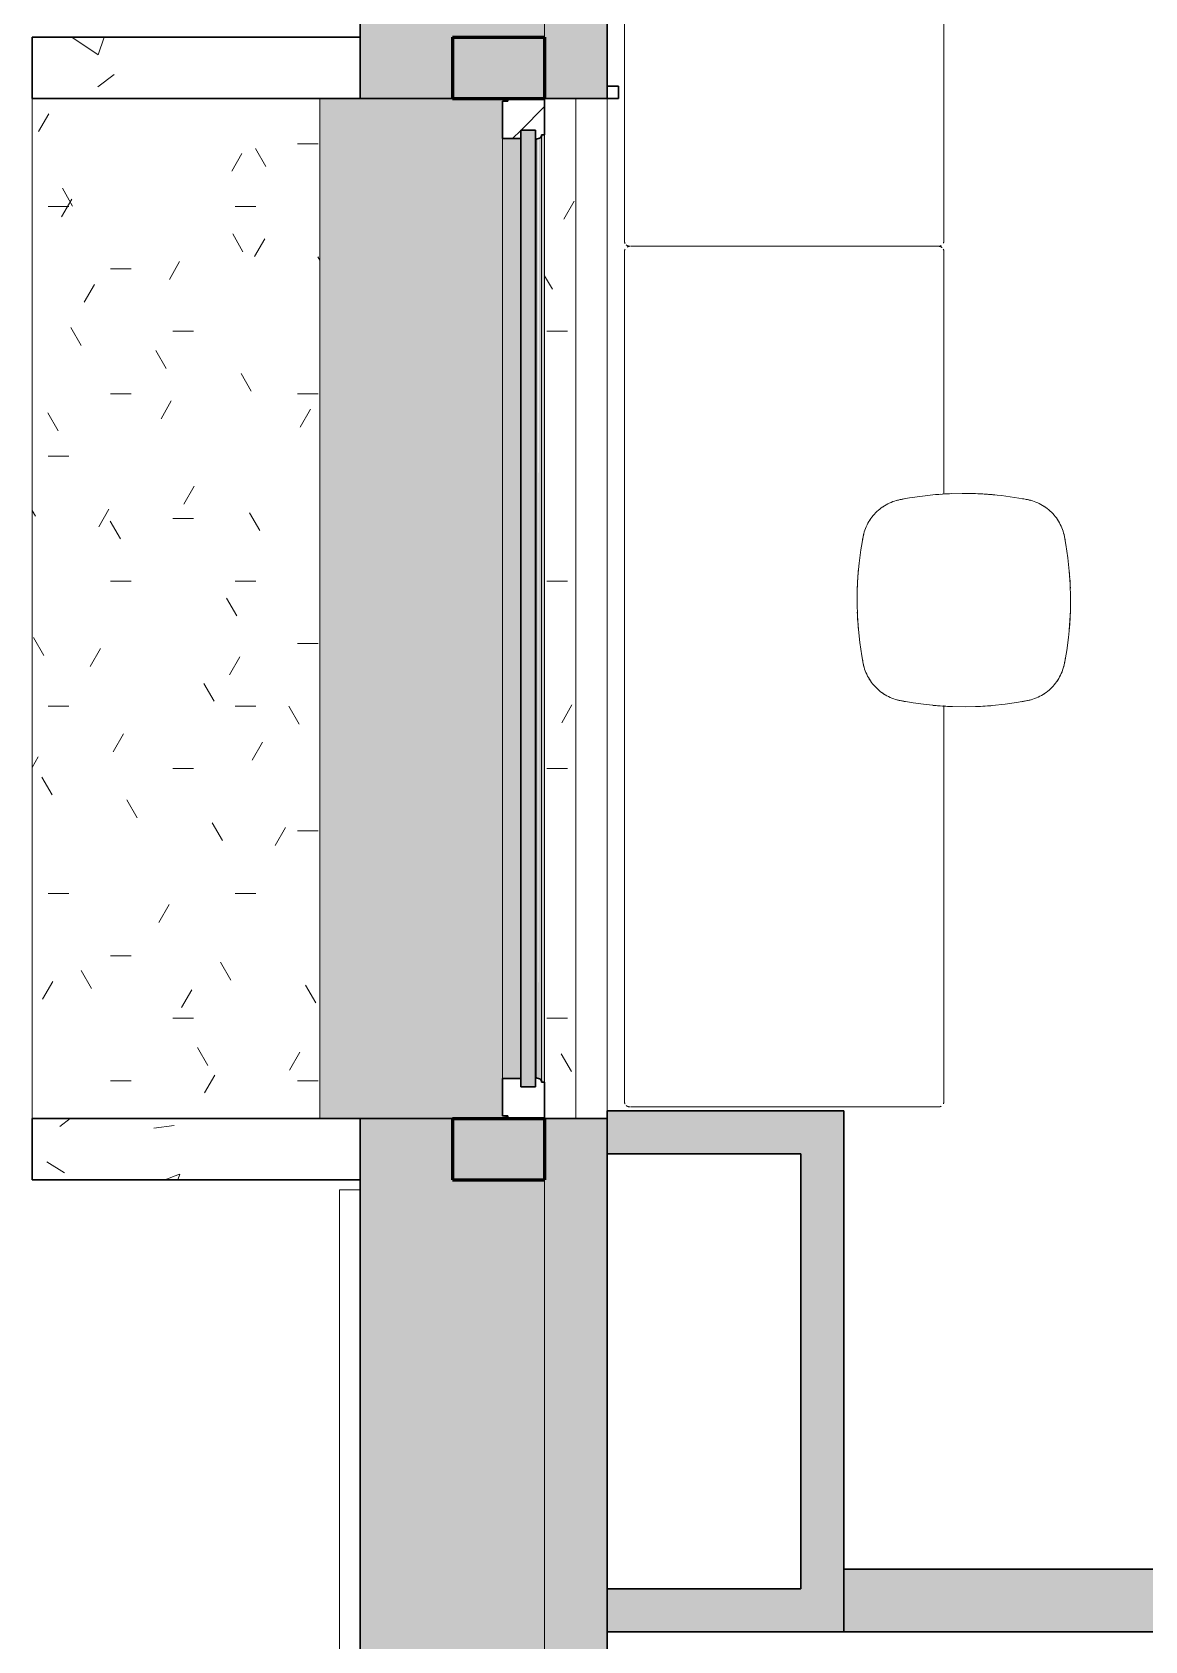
# Model space of a CAD drawing. Header units: millimetres. Extents: x 79795 to 317870, y -36033 to 97293.
# Drawn here: x 155927 to 157737, y 25941 to 28557 of the extents above; entities that cross this region are included whole.
import ezdxf

# ---------------------------------------------------------------- set-up
doc = ezdxf.new("R2010")
doc.units = ezdxf.units.MM
doc.header["$MEASUREMENT"] = 0
for name, color, linetype, lineweight in [('CSM-STL-XX-ZZ-M3-A-XXXX-00001_detached _19_04_21__rvt-1-Level 4$0$A-GLAZ', 7, 'CONTINUOUS', 9), ('CSM-STL-XX-ZZ-M3-A-XXXX-00001_detached _19_04_21__rvt-1-Level 4$0$A-GLAZ-CURT', 7, 'CONTINUOUS', 9), ('CSM-STL-XX-ZZ-M3-A-XXXX-00001_detached _19_04_21__rvt-1-Level 4$0$A-WALL', 7, 'CONTINUOUS', 9), ('CSM-STL-XX-ZZ-M3-A-XXXX-00001_detached _19_04_21__rvt-1-Level 4$0$A-WALL-PATT', 7, 'CONTINUOUS', 9), ('CSM-STL-XX-ZZ-M3-A-XXXX-00001_detached _19_04_21__rvt-1-Level 4$0$I-WALL', 7, 'CONTINUOUS', 9), ('CSM-STL-XX-ZZ-M3-A-XXXX-00001_detached _19_04_21__rvt-1-Level 4$0$S-COLS-SYMB', 171, 'CONTINUOUS', 70), ('I-FURN', 8, 'CONTINUOUS', 9)]:
    doc.layers.add(name, color=color, linetype=linetype, lineweight=lineweight)

msp = doc.modelspace()

# ---------------------------------------------------------------- hatches: boundary and pattern name
at = {"layer": 'CSM-STL-XX-ZZ-M3-A-XXXX-00001_detached _19_04_21__rvt-1-Level 4$0$A-GLAZ'}
h = msp.add_hatch(dxfattribs=at)
h.set_pattern_fill('FP_5', color=256, angle=90, style=0, pattern_type=2)
h.set_pattern_definition([(50, (147271.8, -12772.7), (728.7365, -63.756), [76.2, -838.2]), (355, (147271.8, -12772.7), (-140.972, 764.228), [60.96, -670.56]), (100.451, (147332.5, -12778), (587.77, 700.467), [64.76, -712.36]), (46.184, (147271.8, -12569.5), (1084.316, -168.171), [114.3, -1257.3]), (96.636, (147362.1, -12583.5), (949.61, 989.71), [97.14, -1068.54]), (351.184, (147271.8, -12569.5), (949.62, 989.7), [91.44, -1005.84]), (21, (147373.4, -12620.3), (606.458, -409.0606), [76.2, -838.2]), (326, (147373.4, -12620.3), (247.208, 736.753), [60.96, -670.56]), (71.451, (147423.9, -12654.4), (853.668, 327.685), [64.76, -712.36]), (37.5, (147271.8, -12772.7), (12.3547, 338.2201), [33.528, -628.904, 33.528, -647.192, -673.1]), (37.5, (147271.8, -12772.7), (12.3547, 338.2201), [-1343.152, 33.528, -639.572]), (7.5, (147271.8, -12772.7), (267.279, 400.722), [33.528, -354.584, 33.528, -870.204]), (7.5, (147271.8, -12772.7), (267.279, 400.722), [-421.64, -613.664, 33.528, -223.012]), (327.5, (147045.22, -12772.7), (542.3633, -22.9153), [33.528, -220.472, 33.528, -1810.512]), (327.5, (147045.22, -12772.7), (542.3633, -22.9153), [-287.528, -758.952, 33.528, -1018.032]), (317.5, (146943.6, -12772.7), (592.517, 101.707), [33.528, -296.672, 33.528, -1239.52]), (317.5, (146943.6, -12772.7), (592.517, 101.707), [-363.728, -492.76, 33.528, -713.232])])
h.paths.add_polyline_path([(156460.8, 26690.3), (156460.8, 26790.3), (155926.8, 26790.3), (155926.8, 26690.3), (156195.2, 26690.3)], flags=0)
h.paths.add_polyline_path([(156862.8, 28449.3), (156880.8, 28449.3), (156880.8, 28469.3), (156862.8, 28469.3), (156862.8, 28450.2)], flags=0)
h.paths.add_polyline_path([(156460.8, 28449.3), (156460.8, 28549.3), (155926.8, 28549.3), (155926.8, 28449.3), (156195.2, 28449.3)], flags=0)
h = msp.add_hatch(dxfattribs=at)
h.set_pattern_fill('FP_6', color=256, angle=90, style=0, pattern_type=2)
h.set_pattern_definition([(2e-15, (147026.07, -12772.71), (405.753, 101.6), [33.475, -270.84, 33.475, -1893.852]), (2e-15, (147026.07, -12772.71), (405.753, 101.6), [-337.789, -270.84, 33.475, -575.155, -1014.382]), (2e-15, (147026.07, -12772.71), (405.753, 101.6), [-1217.259, 33.475, -270.84, 33.475, -676.593]), (2e-15, (147026.07, -12772.71), (405.753, 101.6), [-1555.048, -169.402, 33.475, -473.717]), (119.96, (147178.23, -12721.91), (-290.72222, 301.15472), [33.515, -271.164, -1929.632]), (119.96, (147178.23, -12721.91), (-290.72222, 301.15472), [-304.679, 33.515, -271.164, -1624.953]), (119.96, (147178.23, -12721.91), (-290.72222, 301.15472), [-609.358, 33.515, -575.843, -1015.596]), (119.96, (147178.23, -12721.91), (-290.72222, 301.15472), [-1218.715, 33.515, -271.164, -710.917]), (119.96, (147178.23, -12721.91), (-290.72222, 301.15472), [-1523.394, 33.515, -169.605, -507.798]), (119.96, (147178.23, -12721.91), (-290.72222, 301.15472), [-1726.513, 33.515, -474.283]), (240.04, (147228.95, -12518.71), (-115.02446, -402.75357), [33.515, -271.164, -1929.632]), (240.04, (147228.95, -12518.71), (-115.02446, -402.75357), [-304.679, 33.515, -271.164, -1624.953]), (240.04, (147228.95, -12518.71), (-115.02446, -402.75357), [-609.358, 33.515, -575.843, -1015.596]), (240.04, (147228.95, -12518.71), (-115.02446, -402.75357), [-1218.715, 33.515, -271.164, -710.917]), (240.04, (147228.95, -12518.71), (-115.02446, -402.75357), [-1523.394, 33.515, -169.605, -507.798]), (240.04, (147228.95, -12518.71), (-115.02446, -402.75357), [-1726.513, 33.515, -474.283])])
h.paths.add_polyline_path([(156701, 26790.3), (156701, 26794.6), (156698.7, 26794.6), (156699, 26790.3)], flags=0)
h.paths.add_polyline_path([(156811.8, 26790.3), (156811.8, 28449.3), (156760.8, 28449.3), (156760.8, 26790.3), (156793.2, 26790.3)], flags=0)
h.paths.add_polyline_path([(156195.2, 26790.3), (156395, 26790.3), (156395, 28449.3), (155926.8, 28449.3), (155926.8, 26790.3)], flags=0)
h.paths.add_polyline_path([(156698.7, 28445), (156701, 28445), (156701, 28449.3), (156698.7, 28449.3)], flags=0)
for points in [[(156460.8, 26790.3), (156696.6, 26790.3), (156696.6, 26794.6), (156692, 26794.6), (156692, 28445), (156696.6, 28445), (156696.6, 28449.3), (156395, 28449.3), (156395, 26790.3)], [(156745.9, 26841.5), (156745.9, 28398.1), (156721.9, 28398.1), (156721.9, 26841.5)], [(156692, 26855.5), (156721.9, 26855.5), (156721.9, 28384.1), (156692, 28384.1), (156692, 27059.7)], [(156750.9, 26855.3), (156749.9, 28384.1), (156747, 28382.9), (156747, 26856.8), (156749.9, 26855.5)], [(156755.8, 26851.1), (156755.4, 28387.3), (156752.3, 28384.6), (156750.9, 28383.9), (156750.9, 26855.3), (156754.6, 26853.5), (156755.4, 26852.4)], [(156755.8, 26849.5), (156760.8, 26849.5), (156760.8, 28390.1), (156755.8, 28390.1), (156755.8, 26851.1)]]:
    msp.add_hatch(color=256, dxfattribs=at).paths.add_polyline_path(points, flags=0)
h = msp.add_hatch(dxfattribs=at)
h.set_pattern_fill('FP_7', color=256, angle=90, style=0, pattern_type=2)
h.set_pattern_definition([(45, (147271.8, -12772.7), (-178.2022, 178.2022), []), (45, (147450, -12772.7), (-178.2022, 178.2022), [126.008, -63.004])])
h.paths.add_polyline_path([(156701, 26790.3), (156760.8, 26790.3), (156760.8, 26849.5), (156755.8, 26849.5), (156754.1, 26854), (156745.9, 26856.8), (156745.9, 26841.5), (156721.9, 26841.5), (156721.9, 26855.5), (156692, 26855.5), (156692, 26794.6), (156701, 26794.6)], flags=0)
h.paths.add_polyline_path([(156745.9, 28382.9), (156754.1, 28385.6), (156755.8, 28390.1), (156760.8, 28390.1), (156760.8, 28449.3), (156701, 28449.3), (156701, 28445), (156692, 28445), (156692, 28384.1), (156721.9, 28384.1), (156721.9, 28398.1), (156745.9, 28398.1)], flags=0)
h = msp.add_hatch(color=256, dxfattribs=at)
h.paths.add_polyline_path([(156696.6, 26790.3), (156698.7, 26790.3), (156698.7, 26794.6), (156696.6, 26794.6)], flags=0)
h.paths.add_polyline_path([(156698.7, 28445), (156698.7, 28449.3), (156696.6, 28449.3), (156696.6, 28445)], flags=0)
h = msp.add_hatch(color=256, dxfattribs=at)
h.paths.add_polyline_path([(156755.8, 26849.5), (156755.4, 26852.4), (156755.4, 26850.7)], flags=0)
h.paths.add_polyline_path([(156754.1, 28385.7), (156755.8, 28388.6), (156754.7, 28387.3), (156754.3, 28386.1)], flags=0)
at = {"layer": 'CSM-STL-XX-ZZ-M3-A-XXXX-00001_detached _19_04_21__rvt-1-Level 4$0$A-WALL-PATT'}
h = msp.add_hatch(color=256, dxfattribs=at)
h.paths.add_polyline_path([(156460.8, 9267.3), (156760.8, 9267.3), (156759.8, 13645.3), (156460.8, 13645.3), (156460.8, 9698)], flags=0)
h.paths.add_polyline_path([(156760.8, 14969.3), (156760.8, 16290.3), (156460.8, 16290.3), (156460.8, 14969.3), (156756.4, 14969.3)], flags=0)
h.paths.add_polyline_path([(156760.8, 25449.3), (156760.8, 26790.3), (156460.8, 26790.3), (156460.8, 25449.3)], flags=0)
h.paths.add_polyline_path([(156760.8, 28449.3), (156760.8, 34347.3), (156460.8, 34347.3), (156460.8, 28449.3)], flags=0)
for points in [[(156862.8, 28449.3), (156862.8, 34347.3), (156760.8, 34347.3), (156760.8, 28449.3), (156793.2, 28449.3)], [(156862.8, 26732.8), (157177.8, 26732.8), (157177.8, 26802.8), (156862.8, 26802.8)], [(157247.8, 25955.3), (157247.8, 26802.8), (157177.8, 26802.8), (157177.8, 25955.3)], [(156862.8, 25449.3), (156862.8, 26790.3), (156760.8, 26790.3), (156760.8, 25449.3), (156793.2, 25449.3)], [(161148.8, 25955.3), (161148.8, 26057.3), (157247.8, 26057.3), (157247.8, 25955.3), (160979.1, 25955.3)], [(157177.8, 25955.3), (157177.8, 26025.3), (156862.8, 26025.3), (156862.8, 25955.3)]]:
    msp.add_hatch(color=256, dxfattribs=at).paths.add_polyline_path(points, flags=0)

# ---------------------------------------------------------------- linework, layer by layer
at = {"layer": 'CSM-STL-XX-ZZ-M3-A-XXXX-00001_detached _19_04_21__rvt-1-Level 4$0$A-GLAZ', "lineweight": 30}
for p, q in [((156460.8, 28549.3), (155926.8, 28549.3)), ((155926.8, 28549.3), (155926.8, 28449.3)), ((155926.8, 28449.3), (156460.8, 28449.3)), ((156701, 28445), (156692, 28445)), ((156692, 28445), (156692, 28384.1)), ((156701, 28449.3), (156701, 28445)), ((156760.8, 28390.1), (156760.8, 28449.3)), ((156880.8, 28469.3), (156862.8, 28469.3)), ((156862.8, 28449.3), (156880.8, 28449.3)), ((156880.8, 28449.3), (156880.8, 28469.3)), ((156721.9, 28398.1), (156721.9, 26841.5)), ((156745.9, 28398.1), (156721.9, 28398.1)), ((156721.9, 28384.1), (156721.9, 28398.1)), ((156721.9, 28398.1), (156745.9, 28398.1)), ((156745.9, 26841.5), (156745.9, 28398.1)), ((156745.9, 28398.1), (156745.9, 28382.9)), ((156692, 28384.1), (156721.9, 28384.1)), ((156745.9, 28382.9), (156747, 28382.9)), ((156755.8, 28388.6), (156755.8, 28390.1)), ((156755.8, 28390.1), (156760.8, 28390.1)), ((156721.9, 26855.5), (156692, 26855.5)), ((156692, 26855.5), (156692, 26794.6)), ((156721.9, 26841.5), (156721.9, 26855.5)), ((156747, 26856.8), (156745.9, 26856.8)), ((156745.9, 26856.8), (156745.9, 26841.5)), ((156755.8, 26849.5), (156755.8, 26851.1)), ((156760.8, 26849.5), (156755.8, 26849.5)), ((156760.8, 26790.3), (156760.8, 26849.5)), ((156721.9, 26841.5), (156745.9, 26841.5)), ((156745.9, 26841.5), (156721.9, 26841.5)), ((156460.8, 26790.3), (155926.8, 26790.3)), ((155926.8, 26790.3), (155926.8, 26690.3)), ((156692, 26794.6), (156701, 26794.6)), ((156701, 26794.6), (156701, 26790.3)), ((155926.8, 26690.3), (156460.8, 26690.3))]:
    msp.add_line(p, q, dxfattribs=at)
at = {"layer": 'CSM-STL-XX-ZZ-M3-A-XXXX-00001_detached _19_04_21__rvt-1-Level 4$0$A-GLAZ'}
for p, q in [((155926.8, 26790.3), (155926.8, 28449.3)), ((156395, 26790.3), (156395, 28449.3)), ((156696.6, 28445), (156696.6, 28449.3)), ((156698.7, 28445), (156698.7, 28449.3)), ((156811.8, 28449.3), (156811.8, 26790.3)), ((156692, 26855.5), (156692, 28384.1)), ((156747, 26856.8), (156747, 28382.9)), ((156755.8, 28388.6), (156755.8, 28390.1)), ((156755.8, 26851.1), (156755.8, 28388.6)), ((156760.8, 28390.1), (156760.8, 26849.5)), ((156755.8, 26849.5), (156755.8, 26851.1)), ((156696.6, 26790.3), (156696.6, 26794.6)), ((156698.7, 26790.3), (156698.7, 26794.6))]:
    msp.add_line(p, q, dxfattribs=at)
at = {"layer": 'CSM-STL-XX-ZZ-M3-A-XXXX-00001_detached _19_04_21__rvt-1-Level 4$0$A-GLAZ', "lineweight": 30}
for centre, radius, start, end in [((156751.4, 28377), 7.4, 93.4261, 126.5739), ((156750.6, 28389.7), 5.36, 273.4261, 348.0476), ((156751.4, 26862.7), 7.4, 233.4261, 266.5739), ((156750.6, 26850), 5.36, 11.9524, 86.5739)]:
    msp.add_arc(centre, radius, start, end, dxfattribs=at)
at = {"layer": 'CSM-STL-XX-ZZ-M3-A-XXXX-00001_detached _19_04_21__rvt-1-Level 4$0$A-GLAZ'}
for points in [[(156747, 28382.9), (156747.3, 28383.2), (156747.7, 28383.4), (156748.2, 28383.6)], [(156748.2, 26856), (156747.7, 26856.2), (156747.3, 26856.5), (156747, 26856.8)]]:
    msp.add_open_spline(points, degree=3, dxfattribs=at)
for points, knots in [([(156750.9, 28384.3), (156751.4, 28384.4), (156752.1, 28384.5), (156752.8, 28384.8), (156753.2, 28385), (156753.4, 28385.1), (156753.5, 28385.2)], [0, 0, 0, 0, 0.2, 0.3, 0.35, 0.4, 0.4, 0.4, 0.4]), ([(156754.6, 28386.1), (156754.6, 28386.2), (156754.8, 28386.3), (156755, 28386.7), (156755.3, 28387.1), (156755.6, 28387.7), (156755.8, 28388.2), (156755.8, 28388.6)], [0.6, 0.6, 0.6, 0.6, 0.625, 0.7, 0.775, 0.85, 1, 1, 1, 1]), ([(156753.5, 26854.4), (156753.3, 26854.6), (156752.9, 26854.8), (156752.1, 26855.2), (156751.4, 26855.3), (156750.9, 26855.3)], [-0.4, -0.4, -0.4, -0.4, -0.3, -0.2, 0, 0, 0, 0]), ([(156755.8, 26851.1), (156755.7, 26851.5), (156755.5, 26852.2), (156755, 26853), (156754.8, 26853.4), (156754.6, 26853.5)], [-1, -1, -1, -1, -0.8, -0.7, -0.6, -0.6, -0.6, -0.6])]:
    msp.add_open_spline(points, degree=3, knots=knots, dxfattribs=at)
at = {"layer": 'CSM-STL-XX-ZZ-M3-A-XXXX-00001_detached _19_04_21__rvt-1-Level 4$0$A-GLAZ-CURT', "lineweight": 20}
for p, q in [((156426.8, 26674.3), (156426.8, 25565.3)), ((156460.8, 26674.3), (156426.8, 26674.3)), ((156460.8, 25565.3), (156460.8, 26674.3))]:
    msp.add_line(p, q, dxfattribs=at)
at = {"layer": 'CSM-STL-XX-ZZ-M3-A-XXXX-00001_detached _19_04_21__rvt-1-Level 4$0$A-WALL', "lineweight": 30}
for p, q in [((156460.8, 34347.3), (156460.8, 28449.3)), ((156460.8, 28449.3), (156760.8, 28449.3)), ((156460.8, 26790.3), (156460.8, 25449.3)), ((156760.8, 26790.3), (156460.8, 26790.3))]:
    msp.add_line(p, q, dxfattribs=at)
at = {"layer": 'CSM-STL-XX-ZZ-M3-A-XXXX-00001_detached _19_04_21__rvt-1-Level 4$0$A-WALL'}
for p, q in [((156760.8, 28449.3), (156760.8, 34347.3)), ((156760.8, 25449.3), (156760.8, 26790.3))]:
    msp.add_line(p, q, dxfattribs=at)
at = {"layer": 'CSM-STL-XX-ZZ-M3-A-XXXX-00001_detached _19_04_21__rvt-1-Level 4$0$I-WALL'}
for p, q in [((156760.8, 34347.3), (156760.8, 28449.3)), ((156862.8, 28449.3), (156862.8, 26802.8)), ((156760.8, 26790.3), (156760.8, 25449.3))]:
    msp.add_line(p, q, dxfattribs=at)
at = {"layer": 'CSM-STL-XX-ZZ-M3-A-XXXX-00001_detached _19_04_21__rvt-1-Level 4$0$I-WALL', "lineweight": 30}
for p, q in [((156862.8, 28449.3), (156862.8, 34245.3)), ((156760.8, 28449.3), (156862.8, 28449.3)), ((157177.8, 26802.8), (156862.8, 26802.8)), ((156862.8, 26802.8), (156862.8, 26732.8)), ((157247.8, 26802.8), (157177.8, 26802.8)), ((157247.8, 25955.3), (157247.8, 26802.8)), ((156862.8, 26790.3), (156760.8, 26790.3)), ((156862.8, 25449.3), (156862.8, 26790.3)), ((156862.8, 26732.8), (157177.8, 26732.8)), ((157177.8, 26732.8), (157177.8, 26025.3)), ((160720.5, 26057.3), (157247.8, 26057.3)), ((157247.8, 26057.3), (157247.8, 25955.3)), ((157177.8, 26025.3), (156862.8, 26025.3)), ((156862.8, 26025.3), (156862.8, 25955.3)), ((156862.8, 25955.3), (157177.8, 25955.3)), ((157177.8, 25955.3), (157247.8, 25955.3)), ((157247.8, 25955.3), (161148.8, 25955.3))]:
    msp.add_line(p, q, dxfattribs=at)
at = {"layer": 'CSM-STL-XX-ZZ-M3-A-XXXX-00001_detached _19_04_21__rvt-1-Level 4$0$S-COLS-SYMB', "lineweight": 60}
for p, q in [((156610.8, 28549.3), (156610.8, 28449.3)), ((156610.8, 28549.3), (156760.8, 28549.3)), ((156760.8, 28549.3), (156760.8, 28449.3)), ((156610.8, 28449.3), (156760.8, 28449.3)), ((156610.8, 26790.3), (156610.8, 26690.3)), ((156610.8, 26790.3), (156760.8, 26790.3)), ((156760.8, 26790.3), (156760.8, 26690.3)), ((156610.8, 26690.3), (156760.8, 26690.3))]:
    msp.add_line(p, q, dxfattribs=at)
at = {"layer": 'I-FURN'}
for p, q in [((156890.6, 29600), (156890.6, 28218)), ((157410.6, 28218), (157410.6, 28861.9)), ((156890.6, 28217.6), (156890.6, 28217.9)), ((156890.6, 28217.2), (156890.6, 28217.6)), ((156890.7, 28216.9), (156890.6, 28217.2)), ((156890.7, 28216.5), (156890.7, 28216.9)), ((156890.8, 28216.2), (156890.7, 28216.5)), ((156890.9, 28215.8), (156890.8, 28216.2)), ((156891, 28215.5), (156890.9, 28215.8)), ((156891.1, 28215.1), (156891, 28215.5)), ((156891.2, 28214.8), (156891.1, 28215.1)), ((156891.3, 28214.4), (156891.2, 28214.8)), ((156891.5, 28214.1), (156891.3, 28214.4)), ((156891.7, 28213.8), (156891.5, 28214.1)), ((156893.9, 28211), (156893.7, 28211.3)), ((156894.2, 28210.8), (156893.9, 28211)), ((156894.5, 28210.6), (156894.2, 28210.8)), ((156894.8, 28210.4), (156894.5, 28210.6)), ((156895.1, 28210.2), (156894.8, 28210.4)), ((156895.4, 28210.1), (156895.1, 28210.2)), ((156895.8, 28209.9), (156895.4, 28210.1)), ((156896.1, 28209.8), (156895.8, 28209.9)), ((156896.4, 28209.6), (156896.1, 28209.8)), ((156896.8, 28209.5), (156896.4, 28209.6)), ((156897.1, 28209.4), (156896.8, 28209.5)), ((156897.5, 28209.3), (156897.1, 28209.4)), ((156897.8, 28209.2), (156897.5, 28209.3)), ((157403.8, 28209.3), (157403.5, 28209.2)), ((157404.2, 28209.4), (157403.8, 28209.3)), ((157404.5, 28209.5), (157404.2, 28209.4)), ((157404.9, 28209.7), (157404.5, 28209.5)), ((157405.2, 28209.8), (157404.9, 28209.7)), ((157405.5, 28209.9), (157405.2, 28209.8)), ((157405.8, 28210.1), (157405.5, 28209.9)), ((157406.2, 28210.3), (157405.8, 28210.1)), ((157409.7, 28214.2), (157409.6, 28213.9)), ((157409.9, 28214.5), (157409.7, 28214.2)), ((157410, 28214.9), (157409.9, 28214.5)), ((157410.1, 28215.2), (157410, 28214.9)), ((157410.2, 28215.6), (157410.1, 28215.2)), ((157410.3, 28215.9), (157410.2, 28215.6)), ((157410.4, 28216.3), (157410.3, 28215.9)), ((157410.5, 28216.6), (157410.4, 28216.3)), ((157410.6, 28217.3), (157410.5, 28217)), ((157410.5, 28217), (157410.5, 28216.6)), ((157410.6, 28218), (157410.6, 28217.7)), ((157410.6, 28217.7), (157410.6, 28217.3)), ((156890.6, 28200.8), (156890.7, 28201.1)), ((156890.6, 28200.4), (156890.6, 28200.8)), ((156890.6, 28200), (156890.6, 28200.4)), ((156890.6, 28200), (156890.6, 26818)), ((156890.7, 28201.5), (156890.8, 28201.8)), ((156890.7, 28201.1), (156890.7, 28201.5)), ((156890.8, 28201.8), (156890.9, 28202.2)), ((156890.9, 28202.5), (156891.1, 28202.9)), ((156890.9, 28202.2), (156890.9, 28202.5)), ((156891.1, 28202.9), (156891.2, 28203.2)), ((156891.2, 28203.2), (156891.3, 28203.5)), ((156891.3, 28203.5), (156891.5, 28203.9)), ((156891.5, 28203.9), (156891.6, 28204.2)), ((156895, 28207.8), (156895.4, 28208)), ((156895.4, 28208), (156895.7, 28208.1)), ((156895.7, 28208.1), (156896, 28208.3)), ((156896, 28208.3), (156896.3, 28208.4)), ((156896.3, 28208.4), (156896.7, 28208.6)), ((156896.7, 28208.6), (156897, 28208.7)), ((156897, 28208.7), (156897.4, 28208.8)), ((156897.4, 28208.8), (156897.7, 28208.8)), ((156897.7, 28208.8), (156898.1, 28208.9)), ((156898.2, 28209.2), (156897.8, 28209.2)), ((156898.1, 28208.9), (156898.4, 28209)), ((156898.5, 28209.1), (156898.2, 28209.2)), ((156898.4, 28209), (156898.8, 28209)), ((156898.9, 28209.1), (156898.5, 28209.1)), ((156898.8, 28209), (156899.1, 28209)), ((156899.2, 28209.1), (156898.9, 28209.1)), ((156899.1, 28209), (156899.5, 28209)), ((157402.1, 28209), (156900.6, 28209)), ((157402.1, 28209), (156900.6, 28209)), ((157402.1, 28209.1), (157401.7, 28209)), ((157402, 28209), (157402.3, 28209)), ((157402.4, 28209.1), (157402.1, 28209.1)), ((157402.3, 28209), (157402.7, 28209)), ((157402.8, 28209.1), (157402.4, 28209.1)), ((157402.7, 28209), (157403, 28208.9)), ((157403.1, 28209.2), (157402.8, 28209.1)), ((157403, 28208.9), (157403.4, 28208.9)), ((157403.5, 28209.2), (157403.1, 28209.2)), ((157403.4, 28208.9), (157403.7, 28208.8)), ((157403.7, 28208.8), (157404.1, 28208.7)), ((157404.1, 28208.7), (157404.4, 28208.6)), ((157404.4, 28208.6), (157404.8, 28208.5)), ((157404.8, 28208.5), (157405.1, 28208.3)), ((157405.1, 28208.3), (157405.4, 28208.2)), ((157405.4, 28208.2), (157405.8, 28208)), ((157405.8, 28208), (157406.1, 28207.9)), ((157406.1, 28207.9), (157406.4, 28207.7)), ((157406.4, 28207.7), (157406.7, 28207.5)), ((157406.7, 28207.5), (157407, 28207.3)), ((157407, 28207.3), (157407.3, 28207)), ((157407.3, 28207), (157407.5, 28206.8)), ((157409.5, 28204.3), (157409.7, 28204)), ((157409.7, 28204), (157409.8, 28203.6)), ((157409.8, 28203.6), (157410, 28203.3)), ((157410, 28203.3), (157410.1, 28203)), ((157410.1, 28203), (157410.2, 28202.6)), ((157410.2, 28202.6), (157410.3, 28202.3)), ((157410.3, 28202.3), (157410.4, 28201.9)), ((157410.4, 28201.9), (157410.5, 28201.6)), ((157410.5, 28201.6), (157410.5, 28201.2)), ((157410.5, 28201.2), (157410.6, 28200.9)), ((157410.6, 28200.9), (157410.6, 28200.5)), ((157410.6, 28200.5), (157410.6, 28200.1)), ((157410.6, 27805.8), (157410.6, 28200)), ((157321.7, 27791.2), (157319, 27789.9)), ((157324.5, 27792.5), (157321.7, 27791.2)), ((157327.4, 27793.6), (157324.5, 27792.5)), ((157330.2, 27794.6), (157327.4, 27793.6)), ((157333.1, 27795.5), (157330.2, 27794.6)), ((157336.1, 27796.2), (157333.1, 27795.5)), ((157339.1, 27796.9), (157336.1, 27796.2)), ((157354.4, 27799.7), (157339.1, 27796.9)), ((157375.7, 27802.8), (157354.4, 27799.7)), ((157397, 27805), (157375.7, 27802.8)), ((157418.5, 27806.5), (157397, 27805)), ((157440, 27807), (157418.5, 27806.5)), ((157461.4, 27806.7), (157440, 27807)), ((157482.9, 27805.5), (157461.4, 27806.7)), ((157504.3, 27803.5), (157482.9, 27805.5)), ((157525.6, 27800.6), (157504.3, 27803.5)), ((157546.7, 27796.9), (157525.6, 27800.6)), ((157548.6, 27796.5), (157546.7, 27796.9)), ((157551.6, 27795.8), (157548.6, 27796.5)), ((157554.5, 27794.9), (157551.6, 27795.8)), ((157557.4, 27794), (157554.5, 27794.9)), ((157560.3, 27792.9), (157557.4, 27794)), ((157563.1, 27791.7), (157560.3, 27792.9)), ((157565.8, 27790.4), (157563.1, 27791.7)), ((157291.6, 27766.2), (157289.9, 27763.6)), ((157293.4, 27768.6), (157291.6, 27766.2)), ((157295.3, 27771), (157293.4, 27768.6)), ((157297.3, 27773.3), (157295.3, 27771)), ((157299.4, 27775.5), (157297.3, 27773.3)), ((157301.6, 27777.6), (157299.4, 27775.5)), ((157303.9, 27779.7), (157301.6, 27777.6)), ((157306.2, 27781.6), (157303.9, 27779.7)), ((157308.6, 27783.5), (157306.2, 27781.6)), ((157311.1, 27785.2), (157308.6, 27783.5)), ((157313.7, 27786.9), (157311.1, 27785.2)), ((157316.3, 27788.5), (157313.7, 27786.9)), ((157319, 27789.9), (157316.3, 27788.5)), ((157568.5, 27789), (157565.8, 27790.4)), ((157571.2, 27787.5), (157568.5, 27789)), ((157573.8, 27785.9), (157571.2, 27787.5)), ((157576.3, 27784.1), (157573.8, 27785.9)), ((157578.7, 27782.3), (157576.3, 27784.1)), ((157581.1, 27780.4), (157578.7, 27782.3)), ((157583.4, 27778.4), (157581.1, 27780.4)), ((157585.6, 27776.3), (157583.4, 27778.4)), ((157587.7, 27774.1), (157585.6, 27776.3)), ((157589.8, 27771.8), (157587.7, 27774.1)), ((157591.7, 27769.5), (157589.8, 27771.8)), ((157593.5, 27767.1), (157591.7, 27769.5)), ((157595.3, 27764.6), (157593.5, 27767.1)), ((157596.9, 27762), (157595.3, 27764.6)), ((157279.4, 27738.5), (157279, 27736.6)), ((157280.1, 27741.4), (157279.4, 27738.5)), ((157280.9, 27744.4), (157280.1, 27741.4)), ((157281.9, 27747.3), (157280.9, 27744.4)), ((157282.9, 27750.1), (157281.9, 27747.3)), ((157284.1, 27752.9), (157282.9, 27750.1)), ((157285.4, 27755.7), (157284.1, 27752.9)), ((157286.8, 27758.4), (157285.4, 27755.7)), ((157288.3, 27761.1), (157286.8, 27758.4)), ((157289.9, 27763.6), (157288.3, 27761.1)), ((157598.5, 27759.4), (157596.9, 27762)), ((157599.9, 27756.7), (157598.5, 27759.4)), ((157601.2, 27753.9), (157599.9, 27756.7)), ((157602.5, 27751.1), (157601.2, 27753.9)), ((157603.6, 27748.3), (157602.5, 27751.1)), ((157604.6, 27745.4), (157603.6, 27748.3)), ((157605.4, 27742.5), (157604.6, 27745.4)), ((157606.2, 27739.6), (157605.4, 27742.5)), ((157606.8, 27736.6), (157606.2, 27739.6)), ((157275.3, 27715.3), (157272.5, 27693.8)), ((157279, 27736.6), (157275.3, 27715.3)), ((157609.1, 27723.7), (157606.8, 27736.6)), ((157612.3, 27702.3), (157609.1, 27723.7)), ((157272.5, 27693.8), (157270.5, 27672.3)), ((157614.6, 27680.8), (157612.3, 27702.3)), ((157270.5, 27672.3), (157269.4, 27650.7)), ((157616.1, 27659.3), (157614.6, 27680.8)), ((157269.4, 27650.7), (157269.2, 27629)), ((157616.6, 27637.6), (157616.1, 27659.3)), ((157616.3, 27616), (157616.6, 27637.6)), ((157269.2, 27629), (157269.8, 27607.4)), ((157269.8, 27607.4), (157271.3, 27585.9)), ((157615.2, 27594.4), (157616.3, 27616)), ((157271.3, 27585.9), (157273.7, 27564.4)), ((157613.2, 27572.9), (157615.2, 27594.4)), ((157273.7, 27564.4), (157276.9, 27543)), ((157610.3, 27551.4), (157613.2, 27572.9)), ((157276.9, 27543), (157279.2, 27530.1)), ((157279.2, 27530.1), (157279.9, 27527.2)), ((157606.2, 27528.4), (157606.6, 27530.1)), ((157606.6, 27530.1), (157610.3, 27551.4)), ((157279.9, 27527.2), (157280.6, 27524.2)), ((157280.6, 27524.2), (157281.5, 27521.3)), ((157281.5, 27521.3), (157282.5, 27518.4)), ((157282.5, 27518.4), (157283.6, 27515.6)), ((157283.6, 27515.6), (157284.9, 27512.8)), ((157284.9, 27512.8), (157286.2, 27510)), ((157286.2, 27510), (157287.6, 27507.4)), ((157287.6, 27507.4), (157289.2, 27504.7)), ((157289.2, 27504.7), (157290.8, 27502.2)), ((157594, 27500.7), (157595.7, 27503.2)), ((157595.7, 27503.2), (157597.3, 27505.8)), ((157597.3, 27505.8), (157598.8, 27508.5)), ((157598.8, 27508.5), (157600.2, 27511.2)), ((157600.2, 27511.2), (157601.5, 27513.9)), ((157601.5, 27513.9), (157602.7, 27516.7)), ((157602.7, 27516.7), (157603.7, 27519.6)), ((157603.7, 27519.6), (157604.7, 27522.5)), ((157604.7, 27522.5), (157605.5, 27525.4)), ((157605.5, 27525.4), (157606.2, 27528.4)), ((157290.8, 27502.2), (157292.6, 27499.7)), ((157292.6, 27499.7), (157294.4, 27497.3)), ((157294.4, 27497.3), (157296.4, 27494.9)), ((157296.4, 27494.9), (157298.4, 27492.7)), ((157298.4, 27492.7), (157300.6, 27490.5)), ((157300.6, 27490.5), (157302.8, 27488.4)), ((157302.8, 27488.4), (157305.1, 27486.4)), ((157305.1, 27486.4), (157307.4, 27484.5)), ((157307.4, 27484.5), (157309.9, 27482.6)), ((157309.9, 27482.6), (157312.4, 27480.9)), ((157312.4, 27480.9), (157315, 27479.3)), ((157315, 27479.3), (157317.7, 27477.8)), ((157317.7, 27477.8), (157320.4, 27476.4)), ((157563.8, 27475.6), (157566.6, 27477)), ((157566.6, 27477), (157569.3, 27478.4)), ((157569.3, 27478.4), (157571.9, 27480)), ((157571.9, 27480), (157574.4, 27481.6)), ((157574.4, 27481.6), (157576.9, 27483.4)), ((157576.9, 27483.4), (157579.4, 27485.2)), ((157579.4, 27485.2), (157581.7, 27487.2)), ((157581.7, 27487.2), (157584, 27489.2)), ((157584, 27489.2), (157586.1, 27491.4)), ((157586.1, 27491.4), (157588.2, 27493.6)), ((157588.2, 27493.6), (157590.2, 27495.9)), ((157590.2, 27495.9), (157592.1, 27498.3)), ((157592.1, 27498.3), (157594, 27500.7)), ((157320.4, 27476.4), (157323.1, 27475.1)), ((157323.1, 27475.1), (157325.9, 27473.9)), ((157325.9, 27473.9), (157328.8, 27472.9)), ((157328.8, 27472.9), (157331.7, 27471.9)), ((157331.7, 27471.9), (157334.6, 27471.1)), ((157334.6, 27471.1), (157337.6, 27470.4)), ((157337.6, 27470.4), (157339.3, 27470)), ((157339.3, 27470), (157360.5, 27466.3)), ((157360.5, 27466.3), (157381.8, 27463.4)), ((157381.8, 27463.4), (157403.2, 27461.4)), ((157403.2, 27461.4), (157424.6, 27460.2)), ((157410.6, 26818), (157410.6, 27461.9)), ((157424.6, 27460.2), (157446.1, 27459.9)), ((157446.1, 27459.9), (157467.6, 27460.5)), ((157467.6, 27460.5), (157489, 27461.9)), ((157489, 27461.9), (157510.4, 27464.2)), ((157510.4, 27464.2), (157531.7, 27467.3)), ((157531.7, 27467.3), (157546.5, 27470)), ((157546.5, 27470), (157549.5, 27470.7)), ((157549.5, 27470.7), (157552.4, 27471.4)), ((157552.4, 27471.4), (157555.3, 27472.3)), ((157555.3, 27472.3), (157558.2, 27473.3)), ((157558.2, 27473.3), (157561.1, 27474.4)), ((157561.1, 27474.4), (157563.8, 27475.6)), ((156890.6, 26817.6), (156890.6, 26817.9)), ((156890.6, 26817.2), (156890.6, 26817.6)), ((156890.7, 26816.9), (156890.6, 26817.2)), ((156890.7, 26816.5), (156890.7, 26816.9)), ((156890.8, 26816.2), (156890.7, 26816.5)), ((156890.9, 26815.8), (156890.8, 26816.2)), ((156891, 26815.5), (156890.9, 26815.8)), ((156891.1, 26815.1), (156891, 26815.5)), ((156891.2, 26814.8), (156891.1, 26815.1)), ((156891.3, 26814.4), (156891.2, 26814.8)), ((156891.5, 26814.1), (156891.3, 26814.4)), ((156891.7, 26813.8), (156891.5, 26814.1)), ((156893.9, 26811), (156893.7, 26811.3)), ((156894.2, 26810.8), (156893.9, 26811)), ((156894.5, 26810.6), (156894.2, 26810.8)), ((156894.8, 26810.4), (156894.5, 26810.6)), ((156895.1, 26810.2), (156894.8, 26810.4)), ((156895.4, 26810.1), (156895.1, 26810.2)), ((156895.8, 26809.9), (156895.4, 26810.1)), ((156896.1, 26809.8), (156895.8, 26809.9)), ((156896.4, 26809.6), (156896.1, 26809.8)), ((156896.8, 26809.5), (156896.4, 26809.6)), ((156897.1, 26809.4), (156896.8, 26809.5)), ((156897.5, 26809.3), (156897.1, 26809.4)), ((156897.8, 26809.2), (156897.5, 26809.3)), ((156898.2, 26809.2), (156897.8, 26809.2)), ((156898.5, 26809.1), (156898.2, 26809.2)), ((156898.9, 26809.1), (156898.5, 26809.1)), ((156899.2, 26809.1), (156898.9, 26809.1)), ((157402.1, 26809), (156900.6, 26809)), ((157402.1, 26809.1), (157401.7, 26809)), ((157402.4, 26809.1), (157402.1, 26809.1)), ((157402.8, 26809.1), (157402.4, 26809.1)), ((157403.1, 26809.2), (157402.8, 26809.1)), ((157403.5, 26809.2), (157403.1, 26809.2)), ((157403.8, 26809.3), (157403.5, 26809.2)), ((157404.2, 26809.4), (157403.8, 26809.3)), ((157404.5, 26809.5), (157404.2, 26809.4)), ((157404.9, 26809.7), (157404.5, 26809.5)), ((157405.2, 26809.8), (157404.9, 26809.7)), ((157405.5, 26809.9), (157405.2, 26809.8)), ((157405.8, 26810.1), (157405.5, 26809.9)), ((157406.2, 26810.3), (157405.8, 26810.1)), ((157409.7, 26814.2), (157409.6, 26813.9)), ((157409.9, 26814.5), (157409.7, 26814.2)), ((157410, 26814.9), (157409.9, 26814.5)), ((157410.1, 26815.2), (157410, 26814.9)), ((157410.2, 26815.6), (157410.1, 26815.2)), ((157410.3, 26815.9), (157410.2, 26815.6)), ((157410.4, 26816.3), (157410.3, 26815.9)), ((157410.5, 26816.6), (157410.4, 26816.3)), ((157410.6, 26817.3), (157410.5, 26817)), ((157410.5, 26817), (157410.5, 26816.6)), ((157410.6, 26818), (157410.6, 26817.7)), ((157410.6, 26817.7), (157410.6, 26817.3))]:
    msp.add_line(p, q, dxfattribs=at)
for centre, radius, start, end in [((157353.8, 27722.1), 76.2, 101.1442, 105.1262), ((157442.9, 27269.8), 537.2, 100.1411, 101.1442), ((157442.9, 27269.8), 537.2, 94.1295, 94.8703), ((157442.9, 27269.8), 537.2, 92.0598, 93.7147), ((157442.9, 27269.8), 537.2, 84.6312, 87.9718), ((157442.9, 27269.8), 537.2, 78.8558, 79.7632), ((157532, 27722.1), 76.2, 74.8738, 78.8558), ((157353.8, 27722.1), 76.2, 144.0655, 148.5611), ((157353.8, 27722.1), 76.2, 121.7636, 123.7846), ((157532, 27722.1), 76.2, 53.8559, 58.3515), ((157353.8, 27722.1), 76.2, 165.0834, 169.0654), ((157532, 27722.1), 76.2, 31.5539, 33.575), ((157532, 27722.1), 76.2, 10.9346, 14.9166), ((157809.9, 27634), 540.7, 169.0654, 169.967), ((157075.9, 27634), 540.7, 9.9186, 10.9346), ((157809.9, 27634), 540.7, 174.6821, 178.0849), ((157075.9, 27634), 540.7, 4.01, 4.7346), ((157075.9, 27634), 540.7, 1.9861, 3.5985), ((157809.9, 27634), 540.7, 182.1253, 183.7377), ((157075.9, 27634), 540.7, 354.5429, 357.9457), ((157809.9, 27634), 540.7, 184.1493, 184.8738), ((157809.9, 27634), 540.7, 190.0578, 191.0738), ((157354, 27544.8), 76.2, 191.0738, 195.0613), ((157531.8, 27544.8), 76.2, 344.9387, 348.9262), ((157075.9, 27634), 540.7, 348.9262, 349.8278), ((157354, 27544.8), 76.2, 211.6595, 213.6769), ((157531.8, 27544.8), 76.2, 323.9479, 328.455), ((157354, 27544.8), 76.2, 233.9048, 238.4119), ((157531.8, 27544.8), 76.2, 301.7027, 303.72), ((157354, 27544.8), 76.2, 254.8955, 258.8831), ((157442.9, 27997.1), 537.2, 258.8831, 259.7905), ((157442.9, 27997.1), 537.2, 264.6156, 267.982), ((157442.9, 27997.1), 537.2, 272.05, 273.7056), ((157442.9, 27997.1), 537.2, 274.1197, 274.855), ((157442.9, 27997.1), 537.2, 280.1096, 281.1169), ((157531.8, 27544.8), 76.2, 281.1169, 285.1045)]:
    msp.add_arc(centre, radius, start, end, dxfattribs=at)

doc.saveas('drawing.dxf')
